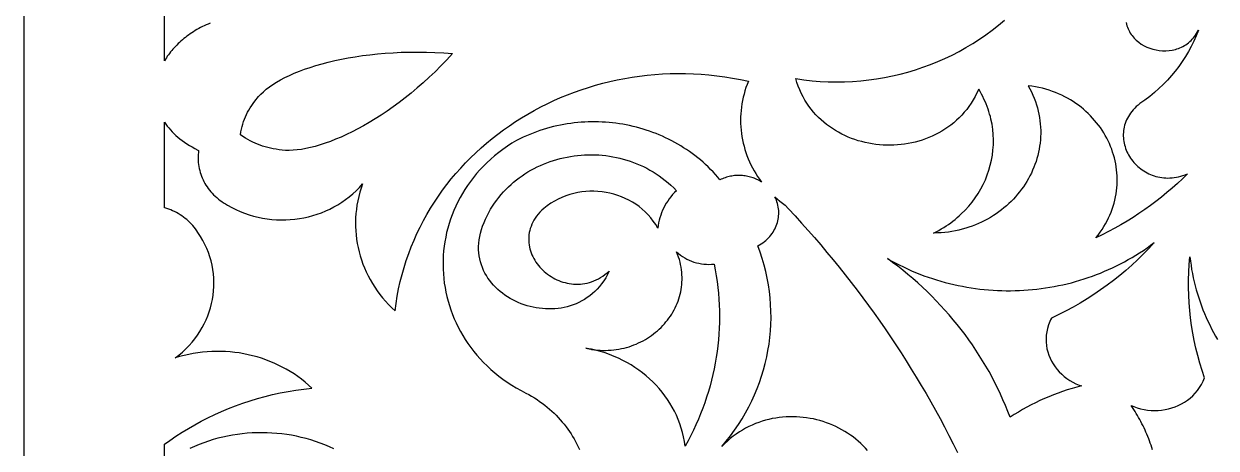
# Model space of a CAD drawing. Extents: x 2430 to 3430, y -1053 to 947.
# Drawn here: x 2429.6 to 2853.5, y -326.3 to -175.4 of the extents above; entities that cross this region are included whole.
import ezdxf

# ---------------------------------------------------------------- set-up
doc = ezdxf.new("R2010")
doc.units = 0
doc.layers.add('LAYER_1', color=18, linetype='CONTINUOUS')

msp = doc.modelspace()

# ---------------------------------------------------------------- linework, layer by layer
at = {"layer": 'LAYER_1'}
for points in [[(2429.56, -1052.54), (3429.56, -1052.54), (3429.56, 947.46), (2429.56, 947.46)], [(2572.69, -185.46), (2575.75, -185.56), (2578.87, -185.72), (2582.02, -185.95), (2579.95, -188.18), (2577.87, -190.33), (2575.77, -192.41), (2573.65, -194.42), (2571.52, -196.35), (2569.39, -198.21), (2567.25, -200), (2565.11, -201.71), (2562.97, -203.35), (2560.83, -204.92), (2558.7, -206.41), (2556.59, -207.83), (2554.48, -209.17), (2552.4, -210.44), (2550.34, -211.63), (2548.29, -212.75), (2546.28, -213.79), (2544.3, -214.75), (2542.34, -215.65), (2540.43, -216.46), (2538.55, -217.2), (2536.72, -217.87), (2534.93, -218.46), (2533.19, -218.97), (2531.5, -219.4), (2529.87, -219.76), (2528.3, -220.05), (2526.78, -220.25), (2525.33, -220.38), (2523.95, -220.44), (2522.64, -220.41), (2521.4, -220.31), (2520.31, -220.17), (2519.25, -220.01), (2518.23, -219.83), (2517.24, -219.64), (2516.29, -219.41), (2515.36, -219.17), (2514.45, -218.89), (2513.56, -218.59), (2512.68, -218.25), (2511.81, -217.88), (2510.95, -217.48), (2510.09, -217.04), (2509.22, -216.56), (2508.36, -216.04), (2507.48, -215.47), (2506.58, -214.87), (2506.76, -213.85), (2506.95, -212.88), (2507.18, -211.94), (2507.43, -211.03), (2507.71, -210.15), (2508.02, -209.3), (2508.36, -208.47), (2508.73, -207.66), (2509.14, -206.86), (2509.58, -206.06), (2510.05, -205.28), (2510.57, -204.49), (2511.12, -203.71), (2511.71, -202.91), (2513.01, -201.29), (2513.81, -200.41), (2514.72, -199.53), (2515.74, -198.67), (2516.87, -197.81), (2518.1, -196.96), (2519.43, -196.13), (2520.86, -195.32), (2522.38, -194.52), (2524, -193.75), (2525.72, -192.99), (2527.52, -192.26), (2529.41, -191.56), (2531.38, -190.88), (2533.44, -190.23), (2535.58, -189.62), (2537.8, -189.04), (2540.09, -188.49), (2542.46, -187.98), (2544.9, -187.52), (2547.4, -187.09), (2549.98, -186.71), (2552.61, -186.37), (2555.31, -186.08), (2558.07, -185.84), (2560.89, -185.66), (2563.76, -185.52), (2566.69, -185.44), (2569.66, -185.42)], [(2632.74, -221.97), (2634, -222.03), (2635.26, -222.13), (2636.51, -222.27), (2637.77, -222.44), (2639.02, -222.64), (2640.26, -222.89), (2641.5, -223.17), (2642.73, -223.49), (2643.95, -223.84), (2645.17, -224.23), (2646.37, -224.66), (2647.56, -225.13), (2648.74, -225.64), (2649.91, -226.18), (2651.06, -226.76), (2652.2, -227.39), (2653.32, -228.04), (2654.43, -228.74), (2655.51, -229.48), (2656.58, -230.26), (2657.63, -231.07), (2658.65, -231.93), (2659.66, -232.82), (2660.64, -233.76), (2661.6, -234.73), (2660.92, -235.42), (2660.27, -236.14), (2659.65, -236.88), (2659.07, -237.64), (2658.53, -238.42), (2658.02, -239.21), (2657.54, -240.03), (2657.11, -240.86), (2656.71, -241.71), (2656.35, -242.58), (2656.02, -243.46), (2655.74, -244.35), (2655.49, -245.25), (2655.29, -246.16), (2655.13, -247.09), (2655, -248.02), (2654.23, -246.74), (2653.39, -245.52), (2652.49, -244.36), (2651.53, -243.27), (2650.51, -242.24), (2649.44, -241.28), (2648.32, -240.38), (2647.15, -239.55), (2645.94, -238.79), (2644.69, -238.09), (2643.4, -237.46), (2642.09, -236.9), (2640.74, -236.41), (2639.37, -235.99), (2637.98, -235.64), (2636.57, -235.36), (2635.15, -235.15), (2633.71, -235.01), (2632.27, -234.95), (2630.83, -234.96), (2629.38, -235.04), (2627.94, -235.2), (2626.5, -235.43), (2625.08, -235.74), (2623.67, -236.13), (2622.27, -236.59), (2620.9, -237.13), (2619.55, -237.75), (2618.23, -238.45), (2616.94, -239.23), (2615.68, -240.08), (2614.47, -241.02), (2613.75, -241.7), (2613.08, -242.39), (2612.47, -243.09), (2611.91, -243.8), (2611.41, -244.52), (2610.96, -245.24), (2610.56, -245.97), (2610.21, -246.7), (2609.91, -247.44), (2609.65, -248.18), (2609.45, -248.92), (2609.29, -249.66), (2609.17, -250.4), (2609.1, -251.14), (2609.07, -251.87), (2609.09, -252.6), (2609.14, -253.33), (2609.23, -254.05), (2609.36, -254.77), (2609.53, -255.47), (2609.74, -256.17), (2609.97, -256.86), (2610.25, -257.54), (2610.56, -258.2), (2610.89, -258.85), (2611.26, -259.49), (2611.66, -260.12), (2612.09, -260.72), (2612.55, -261.31), (2613.03, -261.89), (2613.54, -262.44), (2614.07, -262.97), (2614.63, -263.49), (2615.21, -263.98), (2615.81, -264.44), (2616.43, -264.89), (2617.07, -265.3), (2617.73, -265.7), (2618.4, -266.06), (2619.09, -266.4), (2619.8, -266.7), (2620.52, -266.98), (2621.25, -267.22), (2622, -267.44), (2622.75, -267.62), (2623.52, -267.76), (2624.29, -267.87), (2625.07, -267.95), (2625.86, -267.98), (2626.65, -267.98), (2627.45, -267.94), (2628.25, -267.86), (2629.05, -267.73), (2629.86, -267.57), (2630.66, -267.36), (2631.46, -267.1), (2632.26, -266.8), (2633.06, -266.46), (2633.85, -266.06), (2634.64, -265.62), (2635.42, -265.13), (2636.2, -264.58), (2636.96, -263.99), (2637.72, -263.34), (2637.11, -264.56), (2636.45, -265.71), (2635.76, -266.8), (2635.02, -267.83), (2634.25, -268.8), (2633.44, -269.71), (2632.6, -270.56), (2631.72, -271.35), (2630.82, -272.09), (2629.89, -272.77), (2628.93, -273.39), (2627.95, -273.96), (2626.95, -274.48), (2625.93, -274.94), (2624.89, -275.35), (2623.83, -275.7), (2622.77, -276.01), (2621.68, -276.26), (2620.59, -276.47), (2619.5, -276.62), (2618.39, -276.73), (2617.28, -276.79), (2616.17, -276.8), (2615.06, -276.77), (2613.95, -276.69), (2612.85, -276.56), (2611.75, -276.39), (2610.66, -276.18), (2609.58, -275.93), (2608.51, -275.63), (2607.45, -275.3), (2606.41, -274.92), (2605.39, -274.5), (2604.39, -274.05), (2603.41, -273.56), (2602.45, -273.03), (2601.52, -272.46), (2600.61, -271.86), (2599.74, -271.22), (2598.89, -270.55), (2598.08, -269.84), (2597.31, -269.1), (2596.57, -268.33), (2595.87, -267.53), (2595.21, -266.7), (2594.6, -265.83), (2594.03, -264.94), (2593.51, -264.02), (2593.04, -263.08), (2592.62, -262.1), (2592.25, -261.1), (2591.94, -260.07), (2591.68, -259.02), (2591.48, -257.95), (2591.35, -256.85), (2591.27, -255.73), (2591.26, -254.59), (2591.32, -253.42), (2591.45, -252.24), (2591.65, -251.04), (2591.92, -249.81), (2592.26, -248.57), (2592.68, -247.32), (2593.19, -246.04), (2593.72, -244.82), (2594.3, -243.63), (2594.91, -242.47), (2595.55, -241.34), (2596.23, -240.24), (2596.94, -239.16), (2597.69, -238.12), (2598.47, -237.12), (2599.27, -236.14), (2600.11, -235.19), (2600.98, -234.27), (2601.87, -233.39), (2602.79, -232.53), (2603.73, -231.71), (2604.7, -230.92), (2605.69, -230.17), (2606.71, -229.44), (2607.75, -228.75), (2608.8, -228.09), (2609.88, -227.46), (2610.98, -226.87), (2612.09, -226.3), (2613.22, -225.78), (2614.36, -225.28), (2615.52, -224.82), (2616.7, -224.39), (2617.88, -224), (2619.08, -223.64), (2620.29, -223.31), (2621.51, -223.02), (2622.73, -222.76), (2623.97, -222.54), (2625.21, -222.35), (2626.45, -222.2), (2627.71, -222.09), (2628.96, -222), (2630.22, -221.96), (2631.48, -221.95)], [(2829.6, -255.28), (2827.63, -257.3), (2825.6, -259.27), (2823.53, -261.2), (2821.4, -263.07), (2819.23, -264.89), (2817, -266.66), (2814.73, -268.38), (2812.41, -270.04), (2810.04, -271.64), (2807.64, -273.19), (2805.18, -274.68), (2802.69, -276.12), (2800.15, -277.5), (2797.58, -278.81), (2794.97, -280.07), (2794.66, -280.68), (2794.39, -281.28), (2793.92, -282.5), (2793.55, -283.73), (2793.29, -284.95), (2793.12, -286.16), (2793.05, -287.37), (2793.07, -288.57), (2793.18, -289.75), (2793.38, -290.92), (2793.66, -292.06), (2794.03, -293.18), (2794.47, -294.27), (2794.98, -295.33), (2795.57, -296.35), (2796.23, -297.33), (2796.96, -298.27), (2797.75, -299.17), (2798.6, -300.02), (2799.51, -300.81), (2800.48, -301.55), (2801.5, -302.23), (2802.57, -302.85), (2803.68, -303.4), (2804.84, -303.88), (2805.67, -304.15), (2803.97, -304.6), (2802.28, -305.09), (2800.61, -305.6), (2798.95, -306.16), (2797.3, -306.74), (2795.67, -307.36), (2794.05, -308.01), (2792.45, -308.69), (2790.86, -309.41), (2789.29, -310.15), (2787.74, -310.93), (2786.2, -311.75), (2784.69, -312.59), (2783.19, -313.46), (2781.71, -314.37), (2780.25, -315.3), (2779.45, -313.22), (2778.61, -311.15), (2777.73, -309.09), (2776.81, -307.05), (2775.86, -305.04), (2774.86, -303.03), (2773.83, -301.05), (2772.76, -299.09), (2771.65, -297.15), (2770.5, -295.22), (2769.32, -293.32), (2768.1, -291.44), (2766.84, -289.58), (2765.55, -287.74), (2764.23, -285.92), (2762.87, -284.13), (2761.47, -282.36), (2760.04, -280.61), (2758.58, -278.89), (2757.08, -277.19), (2755.55, -275.51), (2753.99, -273.86), (2752.39, -272.24), (2750.77, -270.64), (2749.11, -269.07), (2747.41, -267.53), (2745.69, -266.01), (2743.94, -264.52), (2742.15, -263.06), (2740.34, -261.63), (2738.49, -260.23), (2736.62, -258.86), (2738.02, -259.65), (2739.44, -260.41), (2740.86, -261.15), (2742.3, -261.85), (2743.75, -262.53), (2745.21, -263.18), (2746.67, -263.8), (2748.15, -264.39), (2749.63, -264.96), (2751.13, -265.49), (2752.63, -266), (2754.14, -266.48), (2755.65, -266.93), (2757.17, -267.35), (2758.7, -267.74), (2760.23, -268.11), (2761.77, -268.44), (2763.31, -268.75), (2764.86, -269.03), (2766.41, -269.29), (2767.96, -269.51), (2769.52, -269.71), (2771.08, -269.88), (2772.64, -270.02), (2774.2, -270.13), (2775.76, -270.22), (2777.33, -270.27), (2778.89, -270.3), (2780.45, -270.31), (2782.02, -270.28), (2783.58, -270.23), (2785.14, -270.15), (2786.7, -270.04), (2788.25, -269.9), (2789.8, -269.74), (2791.35, -269.55), (2792.9, -269.33), (2794.44, -269.08), (2795.97, -268.81), (2797.51, -268.51), (2799.03, -268.18), (2800.55, -267.83), (2802.06, -267.45), (2803.57, -267.04), (2805.06, -266.6), (2806.55, -266.14), (2808.04, -265.65), (2809.51, -265.13), (2810.97, -264.58), (2812.43, -264.01), (2813.87, -263.41), (2815.3, -262.79), (2816.73, -262.14), (2818.14, -261.46), (2819.53, -260.75), (2820.92, -260.02), (2822.29, -259.26), (2823.65, -258.48), (2825, -257.67), (2826.33, -256.83), (2827.65, -255.96), (2828.95, -255.07), (2830.24, -254.15), (2831.51, -253.21)], [(2662.35, -257.11), (2663.05, -257.66), (2663.79, -258.17), (2664.55, -258.64), (2665.34, -259.07), (2666.15, -259.46), (2666.99, -259.81), (2667.84, -260.11), (2668.7, -260.36), (2669.58, -260.57), (2670.47, -260.74), (2671.37, -260.85), (2672.27, -260.92), (2673.18, -260.94), (2674.08, -260.91), (2674.99, -260.83), (2675.39, -262.9), (2675.74, -264.97), (2676.05, -267.05), (2676.31, -269.12), (2676.53, -271.2), (2676.69, -273.28), (2676.81, -275.36), (2676.88, -277.44), (2676.9, -279.52), (2676.88, -281.6), (2676.81, -283.68), (2676.69, -285.75), (2676.53, -287.82), (2676.32, -289.89), (2676.07, -291.95), (2675.76, -294), (2675.41, -296.05), (2675.02, -298.09), (2674.58, -300.13), (2674.09, -302.15), (2673.56, -304.17), (2672.98, -306.18), (2672.36, -308.17), (2671.69, -310.16), (2670.98, -312.13), (2670.22, -314.09), (2669.41, -316.04), (2668.56, -317.97), (2667.67, -319.89), (2666.73, -321.8), (2665.74, -323.69), (2664.72, -325.56), (2664.47, -323.93), (2664.16, -322.31), (2663.77, -320.72), (2663.32, -319.16), (2662.81, -317.62), (2662.23, -316.11), (2661.59, -314.62), (2660.89, -313.17), (2660.13, -311.75), (2659.31, -310.35), (2658.43, -309), (2657.5, -307.68), (2656.52, -306.39), (2655.48, -305.14), (2654.39, -303.94), (2653.25, -302.77), (2652.07, -301.65), (2650.83, -300.56), (2649.56, -299.53), (2648.23, -298.54), (2646.87, -297.6), (2645.46, -296.7), (2644.01, -295.86), (2642.53, -295.07), (2641.01, -294.33), (2639.45, -293.65), (2637.86, -293.02), (2636.23, -292.45), (2634.58, -291.94), (2632.89, -291.49), (2631.39, -291.15), (2631.46, -291.17), (2632.47, -291.31), (2633.47, -291.41), (2634.46, -291.48), (2635.45, -291.52), (2636.42, -291.53), (2637.39, -291.5), (2638.35, -291.45), (2639.3, -291.36), (2640.24, -291.24), (2641.18, -291.09), (2642.1, -290.91), (2643, -290.7), (2643.9, -290.47), (2644.78, -290.21), (2645.65, -289.92), (2646.51, -289.6), (2647.35, -289.26), (2648.18, -288.89), (2648.99, -288.5), (2649.79, -288.08), (2650.57, -287.64), (2651.33, -287.18), (2652.08, -286.7), (2652.8, -286.19), (2653.51, -285.66), (2654.2, -285.11), (2654.87, -284.55), (2655.52, -283.96), (2656.15, -283.35), (2656.76, -282.73), (2657.34, -282.08), (2657.9, -281.42), (2658.44, -280.75), (2658.96, -280.06), (2659.45, -279.35), (2659.92, -278.63), (2660.36, -277.89), (2660.78, -277.14), (2661.17, -276.37), (2661.54, -275.6), (2661.87, -274.81), (2662.18, -274.01), (2662.46, -273.2), (2662.72, -272.38), (2662.94, -271.55), (2663.13, -270.71), (2663.29, -269.86), (2663.42, -269.01), (2663.52, -268.14), (2663.59, -267.27), (2663.62, -266.4), (2663.62, -265.51), (2663.59, -264.63), (2663.52, -263.74), (2663.42, -262.84), (2663.28, -261.94), (2663.11, -261.04), (2662.9, -260.14), (2662.65, -259.23), (2662.36, -258.33), (2662.04, -257.42), (2661.68, -256.52)], [(2631.18, -291.11), (2631.39, -291.15), (2630.45, -290.99), (2629.44, -290.78)]]:
    msp.add_lwpolyline(points, close=True, dxfattribs=at)
for points in [[(2495.78, -175.17), (2495.08, -175.46), (2494.39, -175.77), (2493.72, -176.08), (2493.05, -176.4), (2492.39, -176.74), (2491.75, -177.08), (2491.11, -177.44), (2490.49, -177.81), (2489.88, -178.19), (2489.28, -178.57), (2488.69, -178.97), (2488.11, -179.37), (2487.55, -179.79), (2486.99, -180.21), (2486.45, -180.64), (2485.92, -181.09), (2485.41, -181.53), (2484.9, -181.99), (2484.41, -182.45), (2483.93, -182.93), (2483.47, -183.41), (2483.01, -183.89), (2482.57, -184.38), (2482.15, -184.88), (2481.74, -185.39), (2481.34, -185.9), (2480.95, -186.42), (2480.58, -186.94), (2480.23, -187.47), (2479.89, -188), (2479.56, -188.54), (2479.56, -52.59)], [(2821.54, -174.96), (2821.67, -175.54), (2821.83, -176.1), (2822.02, -176.64), (2822.23, -177.17), (2822.46, -177.68), (2822.72, -178.18), (2823.01, -178.67), (2823.31, -179.14), (2823.64, -179.59), (2823.99, -180.02), (2824.35, -180.44), (2824.74, -180.84), (2825.14, -181.23), (2826, -181.95), (2826.92, -182.6), (2827.89, -183.17), (2828.91, -183.67), (2829.97, -184.09), (2831.06, -184.44), (2832.18, -184.7), (2833.32, -184.88), (2834.46, -184.98), (2835.62, -184.99), (2836.77, -184.91), (2837.91, -184.74), (2838.47, -184.62), (2839.03, -184.48), (2839.58, -184.31), (2840.13, -184.12), (2840.67, -183.91), (2841.2, -183.67), (2841.72, -183.41), (2842.23, -183.12), (2842.73, -182.81), (2843.22, -182.47), (2843.7, -182.11), (2844.16, -181.72), (2844.61, -181.31), (2845.04, -180.87), (2845.45, -180.4), (2845.85, -179.91), (2846.23, -179.39), (2846.59, -178.84), (2846.93, -178.26), (2847.25, -177.66), (2846.48, -179.61), (2845.63, -181.52), (2844.7, -183.4), (2843.7, -185.24), (2842.63, -187.04), (2841.48, -188.81), (2840.27, -190.52), (2838.98, -192.2), (2837.63, -193.83), (2836.21, -195.41), (2834.73, -196.94), (2833.19, -198.42), (2831.58, -199.84), (2829.91, -201.21), (2828.19, -202.52), (2826.41, -203.78), (2825.75, -204.31), (2825.14, -204.85), (2824.57, -205.4), (2824.04, -205.97), (2823.55, -206.54), (2823.1, -207.13), (2822.68, -207.73), (2822.31, -208.34), (2821.97, -208.95), (2821.67, -209.57), (2821.4, -210.19), (2821.17, -210.82), (2820.97, -211.46), (2820.81, -212.1), (2820.69, -212.74), (2820.59, -213.38), (2820.53, -214.02), (2820.5, -214.66), (2820.5, -215.3), (2820.53, -215.94), (2820.59, -216.58), (2820.68, -217.21), (2820.8, -217.84), (2820.95, -218.46), (2821.13, -219.08), (2821.33, -219.69), (2821.56, -220.29), (2821.82, -220.88), (2822.1, -221.46), (2822.4, -222.03), (2822.73, -222.59), (2823.09, -223.13), (2823.46, -223.67), (2823.86, -224.18), (2824.28, -224.69), (2824.72, -225.18), (2825.19, -225.65), (2825.67, -226.1), (2826.17, -226.53), (2826.69, -226.95), (2827.23, -227.34), (2827.79, -227.71), (2828.36, -228.07), (2828.95, -228.39), (2829.56, -228.7), (2830.18, -228.98), (2830.82, -229.23), (2831.47, -229.46), (2832.13, -229.66), (2832.81, -229.83), (2833.5, -229.97), (2834.2, -230.08), (2834.91, -230.16), (2835.63, -230.21), (2836.37, -230.23), (2837.11, -230.21), (2837.86, -230.16), (2838.62, -230.07), (2839.39, -229.95), (2840.16, -229.79), (2840.94, -229.59), (2841.72, -229.36), (2842.52, -229.08), (2843.31, -228.76), (2841.55, -230.49), (2839.74, -232.18), (2837.9, -233.83), (2836.01, -235.44), (2834.09, -237.01), (2832.14, -238.54), (2830.15, -240.03), (2828.12, -241.48), (2826.06, -242.88), (2823.97, -244.24), (2821.84, -245.56), (2819.68, -246.84), (2817.49, -248.07), (2815.27, -249.25), (2813.02, -250.4), (2810.74, -251.49), (2811.52, -250.52), (2812.26, -249.53), (2812.95, -248.53), (2813.6, -247.52), (2814.21, -246.5), (2814.77, -245.47), (2815.29, -244.43), (2815.77, -243.39), (2816.2, -242.33), (2816.6, -241.27), (2816.95, -240.21), (2817.27, -239.14), (2817.54, -238.06), (2817.77, -236.98), (2817.97, -235.9), (2818.12, -234.82), (2818.24, -233.74), (2818.31, -232.65), (2818.35, -231.57), (2818.35, -230.49), (2818.32, -229.42), (2818.25, -228.34), (2818.14, -227.28), (2817.99, -226.21), (2817.81, -225.15), (2817.59, -224.1), (2817.34, -223.06), (2817.05, -222.02), (2816.73, -221), (2816.38, -219.98), (2815.99, -218.98), (2815.57, -217.99), (2815.11, -217.01), (2814.62, -216.04), (2814.1, -215.09), (2813.55, -214.15), (2812.97, -213.23), (2812.36, -212.32), (2811.71, -211.44), (2811.04, -210.57), (2810.33, -209.72), (2809.6, -208.89), (2808.83, -208.08), (2808.04, -207.29), (2807.22, -206.53), (2806.37, -205.79), (2805.49, -205.07), (2804.59, -204.38), (2803.66, -203.71), (2802.7, -203.07), (2801.71, -202.46), (2800.7, -201.88), (2799.67, -201.32), (2798.61, -200.8), (2797.52, -200.31), (2796.41, -199.84), (2795.28, -199.41), (2794.12, -199.02), (2792.94, -198.66), (2791.73, -198.33), (2790.51, -198.04), (2789.26, -197.78), (2787.99, -197.57), (2786.69, -197.39), (2787.3, -198.5), (2787.86, -199.63), (2788.37, -200.75), (2788.84, -201.88), (2789.26, -203.02), (2789.64, -204.16), (2789.97, -205.3), (2790.26, -206.44), (2790.51, -207.58), (2790.72, -208.73), (2790.89, -209.87), (2791.01, -211.01), (2791.1, -212.15), (2791.14, -213.29), (2791.14, -214.42), (2791.11, -215.54), (2791.03, -216.67), (2790.92, -217.78), (2790.77, -218.89), (2790.59, -220), (2790.36, -221.09), (2790.1, -222.18), (2789.81, -223.25), (2789.48, -224.32), (2789.11, -225.37), (2788.71, -226.41), (2788.28, -227.44), (2787.82, -228.46), (2787.32, -229.46), (2786.78, -230.45), (2786.22, -231.42), (2785.63, -232.37), (2785, -233.31), (2784.35, -234.23), (2783.66, -235.13), (2782.95, -236.02), (2782.2, -236.88), (2781.43, -237.72), (2780.63, -238.54), (2779.81, -239.34), (2778.95, -240.11), (2778.07, -240.86), (2777.17, -241.59), (2776.24, -242.29), (2775.28, -242.96), (2774.3, -243.61), (2773.3, -244.23), (2772.27, -244.82), (2771.22, -245.38), (2770.15, -245.91), (2769.05, -246.42), (2767.94, -246.89), (2766.8, -247.32), (2765.64, -247.73), (2764.47, -248.1), (2763.27, -248.44), (2762.05, -248.74), (2760.82, -249.01), (2759.57, -249.24), (2758.3, -249.43), (2757.01, -249.59), (2755.71, -249.71), (2754.39, -249.78), (2753.06, -249.82), (2753.98, -249.35), (2754.89, -248.86), (2755.77, -248.36), (2756.64, -247.83), (2757.49, -247.29), (2758.32, -246.73), (2759.13, -246.15), (2759.92, -245.56), (2760.69, -244.95), (2761.45, -244.32), (2762.18, -243.68), (2762.89, -243.02), (2764.25, -241.67), (2765.54, -240.25), (2766.74, -238.79), (2767.85, -237.28), (2768.88, -235.73), (2769.83, -234.13), (2770.69, -232.49), (2771.46, -230.83), (2772.14, -229.12), (2772.73, -227.4), (2773.23, -225.64), (2773.64, -223.87), (2773.95, -222.07), (2774.17, -220.27), (2774.3, -218.45), (2774.33, -216.62), (2774.26, -214.79), (2774.1, -212.96), (2773.83, -211.13), (2773.46, -209.31), (2773.24, -208.4), (2772.99, -207.49), (2772.72, -206.59), (2772.42, -205.69), (2772.1, -204.79), (2771.75, -203.9), (2771.37, -203.01), (2770.97, -202.13), (2770.54, -201.26), (2770.08, -200.39), (2769.6, -199.52), (2769.09, -198.66), (2768.49, -199.97), (2767.84, -201.23), (2767.14, -202.45), (2766.41, -203.62), (2765.63, -204.75), (2764.82, -205.83), (2763.97, -206.87), (2763.08, -207.86), (2762.16, -208.8), (2761.2, -209.71), (2760.22, -210.57), (2759.2, -211.38), (2758.16, -212.15), (2757.09, -212.88), (2756, -213.56), (2754.88, -214.2), (2753.74, -214.79), (2752.58, -215.34), (2751.41, -215.85), (2750.21, -216.31), (2749, -216.73), (2747.77, -217.11), (2746.54, -217.44), (2745.29, -217.73), (2744.03, -217.98), (2742.77, -218.18), (2741.49, -218.34), (2740.22, -218.46), (2738.94, -218.53), (2737.65, -218.56), (2736.37, -218.55), (2735.09, -218.5), (2733.81, -218.4), (2732.54, -218.27), (2731.27, -218.09), (2730.01, -217.86), (2728.76, -217.6), (2727.52, -217.29), (2726.29, -216.95), (2725.07, -216.56), (2723.87, -216.12), (2722.69, -215.65), (2721.53, -215.14), (2720.38, -214.58), (2719.26, -213.98), (2718.16, -213.34), (2717.08, -212.66), (2716.03, -211.94), (2715.01, -211.18), (2714.01, -210.38), (2713.05, -209.53), (2712.12, -208.65), (2711.22, -207.72), (2710.36, -206.76), (2709.54, -205.75), (2708.75, -204.7), (2708, -203.62), (2707.3, -202.49), (2706.63, -201.32), (2706.01, -200.11), (2705.44, -198.87), (2704.92, -197.58), (2704.44, -196.25), (2704.02, -194.89), (2706.92, -195.3), (2709.82, -195.62), (2712.73, -195.85), (2715.62, -195.99), (2718.52, -196.03), (2721.4, -195.99), (2724.27, -195.86), (2727.13, -195.65), (2729.98, -195.34), (2732.8, -194.95), (2735.61, -194.48), (2738.4, -193.92), (2741.16, -193.28), (2743.89, -192.55), (2746.6, -191.74), (2749.28, -190.85), (2751.92, -189.88), (2754.53, -188.83), (2757.1, -187.7), (2759.64, -186.49), (2762.13, -185.2), (2764.58, -183.84), (2766.98, -182.4), (2769.33, -180.89), (2771.63, -179.3), (2773.88, -177.64), (2776.08, -175.9), (2778.22, -174.09)], [(2479.56, -331.79), (2479.56, -324.92), (2481.48, -323.54), (2483.62, -322.07), (2485.82, -320.64), (2488.05, -319.27), (2490.33, -317.96), (2492.65, -316.7), (2495.02, -315.49), (2497.42, -314.34), (2499.86, -313.24), (2502.35, -312.2), (2504.87, -311.23), (2507.42, -310.31), (2510.02, -309.45), (2512.65, -308.66), (2515.32, -307.93), (2518.02, -307.27), (2520.75, -306.67), (2523.51, -306.14), (2526.31, -305.68), (2529.14, -305.29), (2532, -304.96), (2530.79, -303.86), (2529.55, -302.81), (2528.28, -301.8), (2526.98, -300.83), (2525.64, -299.92), (2524.28, -299.05), (2522.88, -298.23), (2521.46, -297.46), (2520.02, -296.74), (2518.55, -296.06), (2517.06, -295.44), (2515.55, -294.86), (2514.02, -294.34), (2512.47, -293.86), (2510.91, -293.43), (2509.33, -293.06), (2507.74, -292.74), (2506.14, -292.46), (2504.53, -292.24), (2502.91, -292.07), (2501.28, -291.96), (2499.65, -291.89), (2498.01, -291.88), (2496.37, -291.93), (2494.73, -292.02), (2493.09, -292.17), (2491.45, -292.38), (2489.82, -292.64), (2488.19, -292.95), (2486.56, -293.32), (2484.95, -293.75), (2483.34, -294.23), (2484.68, -293.2), (2485.95, -292.12), (2487.16, -291), (2488.3, -289.83), (2489.38, -288.63), (2490.38, -287.38), (2491.32, -286.1), (2492.19, -284.79), (2492.99, -283.44), (2493.73, -282.07), (2494.39, -280.67), (2494.98, -279.25), (2495.51, -277.81), (2495.96, -276.35), (2496.34, -274.87), (2496.65, -273.38), (2496.88, -271.87), (2497.05, -270.36), (2497.14, -268.84), (2497.15, -267.32), (2497.1, -265.8), (2496.96, -264.27), (2496.76, -262.75), (2496.48, -261.24), (2496.12, -259.73), (2495.68, -258.24), (2495.17, -256.75), (2494.58, -255.28), (2493.92, -253.83), (2493.17, -252.4), (2492.35, -251), (2491.45, -249.61), (2491.03, -248.97), (2490.59, -248.35), (2490.13, -247.75), (2489.65, -247.16), (2489.14, -246.6), (2488.62, -246.06), (2488.08, -245.54), (2487.52, -245.04), (2486.94, -244.57), (2486.34, -244.11), (2485.73, -243.68), (2485.11, -243.27), (2484.47, -242.88), (2483.82, -242.51), (2483.15, -242.17), (2482.47, -241.85), (2481.78, -241.56), (2481.08, -241.28), (2480.37, -241.04), (2479.66, -240.81), (2479.56, -240.79), (2479.56, -210.39), (2480.03, -211.08), (2480.54, -211.77), (2481.08, -212.44), (2481.66, -213.11), (2482.27, -213.77), (2482.91, -214.42), (2483.6, -215.06), (2484.32, -215.69), (2485.07, -216.3), (2485.86, -216.91), (2486.69, -217.5), (2487.56, -218.08), (2488.46, -218.65), (2489.4, -219.2), (2490.38, -219.74), (2491.4, -220.27), (2491.7, -220.49), (2491.61, -221.2), (2491.55, -221.92), (2491.52, -222.63), (2491.52, -223.34), (2491.54, -224.05), (2491.6, -224.75), (2491.68, -225.45), (2491.79, -226.15), (2491.92, -226.85), (2492.09, -227.53), (2492.27, -228.22), (2492.49, -228.89), (2492.73, -229.56), (2493, -230.22), (2493.29, -230.87), (2493.61, -231.51), (2493.96, -232.14), (2494.32, -232.75), (2494.72, -233.36), (2495.14, -233.95), (2495.58, -234.54), (2496.04, -235.1), (2496.53, -235.65), (2497.05, -236.19), (2497.58, -236.71), (2498.14, -237.21), (2498.73, -237.7), (2499.33, -238.17), (2499.96, -238.62), (2500.61, -239.05), (2501.28, -239.46), (2501.97, -239.84), (2503.46, -240.68), (2504.97, -241.44), (2506.51, -242.14), (2508.07, -242.75), (2509.65, -243.3), (2511.25, -243.78), (2512.86, -244.18), (2514.48, -244.51), (2516.12, -244.77), (2517.75, -244.97), (2519.39, -245.09), (2521.03, -245.14), (2522.67, -245.13), (2524.31, -245.04), (2525.94, -244.89), (2527.55, -244.67), (2529.16, -244.39), (2530.75, -244.03), (2532.33, -243.61), (2533.88, -243.13), (2535.41, -242.58), (2536.92, -241.96), (2538.39, -241.28), (2539.84, -240.53), (2541.25, -239.73), (2542.63, -238.85), (2543.97, -237.92), (2545.27, -236.92), (2546.53, -235.86), (2547.74, -234.74), (2548.9, -233.56), (2550, -232.31), (2549.49, -233.8), (2549.03, -235.3), (2548.63, -236.81), (2548.29, -238.33), (2548.01, -239.85), (2547.79, -241.37), (2547.63, -242.89), (2547.52, -244.42), (2547.48, -245.94), (2547.49, -247.46), (2547.56, -248.98), (2547.68, -250.49), (2547.87, -251.99), (2548.1, -253.49), (2548.4, -254.98), (2548.74, -256.46), (2549.15, -257.92), (2549.61, -259.37), (2550.12, -260.81), (2550.69, -262.23), (2551.31, -263.63), (2551.98, -265.02), (2552.71, -266.38), (2553.48, -267.72), (2554.31, -269.04), (2555.2, -270.33), (2556.13, -271.6), (2557.12, -272.84), (2558.15, -274.05), (2559.24, -275.24), (2560.37, -276.39), (2561.56, -277.5), (2561.91, -274.85), (2562.33, -272.22), (2562.83, -269.63), (2563.4, -267.06), (2564.05, -264.52), (2564.76, -262.01), (2565.54, -259.54), (2566.4, -257.09), (2567.32, -254.68), (2568.31, -252.31), (2569.36, -249.96), (2570.47, -247.66), (2571.65, -245.39), (2572.89, -243.16), (2574.19, -240.96), (2575.55, -238.81), (2576.97, -236.69), (2578.45, -234.61), (2579.98, -232.58), (2581.56, -230.58), (2583.2, -228.63), (2584.89, -226.72), (2586.63, -224.86), (2588.42, -223.04), (2590.26, -221.26), (2592.14, -219.54), (2594.08, -217.86), (2596.05, -216.22), (2598.08, -214.64), (2600.14, -213.1), (2602.24, -211.62), (2604.39, -210.18), (2606.57, -208.8), (2608.8, -207.47), (2611.06, -206.2), (2613.35, -204.97), (2615.68, -203.81), (2618.04, -202.69), (2620.43, -201.64), (2622.86, -200.64), (2625.31, -199.7), (2627.79, -198.82), (2630.3, -197.99), (2632.84, -197.23), (2635.4, -196.53), (2637.98, -195.89), (2640.59, -195.31), (2643.22, -194.8), (2645.86, -194.35), (2648.53, -193.96), (2651.22, -193.64), (2653.92, -193.39), (2656.63, -193.2), (2659.36, -193.08), (2662.11, -193.03), (2664.86, -193.05), (2667.63, -193.14), (2670.4, -193.3), (2673.18, -193.54), (2675.97, -193.84), (2678.77, -194.22), (2681.57, -194.67), (2684.37, -195.2), (2687.18, -195.8), (2686.73, -196.93), (2686.33, -198.07), (2685.96, -199.22), (2685.64, -200.37), (2685.35, -201.52), (2685.1, -202.68), (2684.89, -203.85), (2684.72, -205.01), (2684.59, -206.18), (2684.49, -207.35), (2684.44, -208.52), (2684.42, -209.69), (2684.44, -210.85), (2684.5, -212.02), (2684.6, -213.18), (2684.73, -214.34), (2684.9, -215.49), (2685.11, -216.64), (2685.35, -217.78), (2685.64, -218.91), (2685.95, -220.04), (2686.31, -221.15), (2686.7, -222.26), (2687.13, -223.36), (2687.59, -224.44), (2688.09, -225.51), (2688.63, -226.57), (2689.2, -227.62), (2689.81, -228.65), (2690.45, -229.67), (2691.13, -230.67), (2691.84, -231.65), (2691.43, -231.39), (2691.02, -231.16), (2690.6, -230.93), (2690.17, -230.72), (2689.74, -230.53), (2689.3, -230.34), (2688.85, -230.18), (2688.4, -230.02), (2687.94, -229.89), (2687.48, -229.76), (2687.02, -229.65), (2686.55, -229.56), (2686.08, -229.48), (2685.6, -229.41), (2685.13, -229.37), (2684.65, -229.33), (2684.17, -229.31), (2683.69, -229.31), (2683.21, -229.32), (2682.73, -229.35), (2682.25, -229.39), (2681.77, -229.45), (2681.29, -229.52), (2680.81, -229.61), (2680.34, -229.71), (2679.86, -229.84), (2679.39, -229.97), (2678.93, -230.12), (2678.46, -230.29), (2678, -230.48), (2677.55, -230.68), (2677.1, -230.9), (2676.29, -229.94), (2675.47, -229), (2674.62, -228.08), (2673.76, -227.19), (2672.87, -226.31), (2671.97, -225.46), (2671.06, -224.63), (2670.12, -223.82), (2669.17, -223.04), (2668.2, -222.28), (2667.22, -221.54), (2666.22, -220.82), (2665.2, -220.13), (2664.18, -219.45), (2663.14, -218.8), (2662.08, -218.18), (2661.01, -217.58), (2659.93, -217), (2658.84, -216.44), (2657.74, -215.91), (2656.62, -215.4), (2655.5, -214.91), (2654.36, -214.45), (2653.21, -214.01), (2652.06, -213.59), (2650.9, -213.2), (2649.73, -212.83), (2648.55, -212.49), (2647.36, -212.17), (2646.17, -211.87), (2644.97, -211.6), (2643.76, -211.35), (2642.55, -211.13), (2641.33, -210.93), (2640.11, -210.76), (2638.89, -210.61), (2637.66, -210.49), (2636.43, -210.39), (2635.19, -210.32), (2633.95, -210.27), (2632.72, -210.24), (2631.48, -210.25), (2630.23, -210.27), (2628.99, -210.33), (2627.75, -210.4), (2626.51, -210.51), (2625.27, -210.64), (2624.03, -210.79), (2622.79, -210.97), (2621.56, -211.18), (2620.33, -211.41), (2619.1, -211.67), (2617.88, -211.96), (2616.65, -212.27), (2615.44, -212.61), (2614.23, -212.98), (2613.02, -213.37), (2611.82, -213.78), (2610.63, -214.23), (2609.44, -214.7), (2608.27, -215.2), (2607.09, -215.73), (2605.93, -216.28), (2604.78, -216.86), (2603.1, -217.88), (2601.49, -218.93), (2599.92, -220.03), (2598.42, -221.17), (2596.97, -222.34), (2595.57, -223.54), (2594.23, -224.78), (2592.95, -226.05), (2591.72, -227.35), (2590.54, -228.68), (2589.43, -230.04), (2588.36, -231.43), (2587.36, -232.84), (2586.4, -234.27), (2585.51, -235.73), (2584.66, -237.21), (2583.88, -238.71), (2583.15, -240.23), (2582.47, -241.76), (2581.85, -243.32), (2581.28, -244.88), (2580.77, -246.46), (2580.31, -248.05), (2579.91, -249.65), (2579.56, -251.26), (2579.27, -252.88), (2579.03, -254.5), (2578.84, -256.13), (2578.71, -257.77), (2578.64, -259.4), (2578.62, -261.04), (2578.65, -262.68), (2578.74, -264.31), (2578.88, -265.94), (2579.08, -267.57), (2579.33, -269.19), (2579.63, -270.8), (2579.99, -272.41), (2580.4, -274), (2580.87, -275.59), (2581.39, -277.16), (2581.96, -278.72), (2582.59, -280.26), (2583.27, -281.79), (2584, -283.29), (2584.79, -284.78), (2585.64, -286.25), (2586.53, -287.7), (2587.48, -289.12), (2588.48, -290.52), (2589.54, -291.89), (2590.65, -293.23), (2591.81, -294.55), (2593.03, -295.83), (2594.3, -297.08), (2595.62, -298.3), (2596.99, -299.49), (2598.42, -300.64), (2599.9, -301.75), (2601.44, -302.83), (2603.03, -303.86), (2604.67, -304.86), (2606.36, -305.81), (2608.1, -306.72), (2609.12, -307.27), (2610.12, -307.83), (2611.09, -308.42), (2612.04, -309.04), (2612.97, -309.67), (2613.88, -310.32), (2614.77, -310.99), (2615.63, -311.68), (2616.47, -312.39), (2617.29, -313.11), (2618.08, -313.86), (2618.85, -314.62), (2619.6, -315.4), (2620.32, -316.19), (2621.02, -317), (2621.7, -317.82), (2622.35, -318.66), (2622.98, -319.51), (2623.58, -320.37), (2624.16, -321.24), (2624.71, -322.13), (2625.24, -323.03), (2625.75, -323.94), (2626.23, -324.86), (2626.68, -325.8), (2627.11, -326.74)], [(2729.59, -327.18), (2728.81, -326.3), (2727.99, -325.44), (2727.14, -324.61), (2726.27, -323.82), (2725.36, -323.06), (2724.42, -322.33), (2723.46, -321.63), (2722.47, -320.96), (2721.46, -320.33), (2720.43, -319.73), (2719.37, -319.16), (2718.3, -318.63), (2717.2, -318.14), (2716.09, -317.68), (2714.96, -317.26), (2713.81, -316.87), (2712.65, -316.52), (2711.48, -316.21), (2710.3, -315.93), (2709.11, -315.7), (2707.9, -315.5), (2706.69, -315.35), (2705.48, -315.23), (2704.26, -315.16), (2703.03, -315.12), (2701.81, -315.13), (2700.58, -315.18), (2699.35, -315.27), (2698.12, -315.4), (2696.9, -315.58), (2695.68, -315.8), (2694.47, -316.07), (2693.26, -316.38), (2692.06, -316.74), (2690.87, -317.14), (2689.69, -317.59), (2688.52, -318.08), (2687.36, -318.63), (2686.22, -319.22), (2685.09, -319.86), (2683.98, -320.55), (2682.89, -321.28), (2681.82, -322.07), (2680.76, -322.91), (2679.73, -323.8), (2678.73, -324.74), (2677.74, -325.73), (2679.33, -323.82), (2680.85, -321.87), (2682.29, -319.89), (2683.65, -317.88), (2684.95, -315.83), (2686.16, -313.74), (2687.31, -311.63), (2688.37, -309.49), (2689.36, -307.32), (2690.28, -305.13), (2691.12, -302.92), (2691.88, -300.69), (2692.57, -298.43), (2693.18, -296.16), (2693.71, -293.87), (2694.16, -291.57), (2694.53, -289.26), (2694.83, -286.94), (2695.04, -284.61), (2695.18, -282.27), (2695.24, -279.92), (2695.22, -277.58), (2695.12, -275.23), (2694.93, -272.88), (2694.67, -270.54), (2694.33, -268.2), (2693.9, -265.86), (2693.39, -263.53), (2692.8, -261.21), (2692.13, -258.9), (2691.38, -256.61), (2690.54, -254.33), (2691.16, -253.99), (2691.76, -253.63), (2692.34, -253.25), (2692.88, -252.85), (2693.4, -252.42), (2693.9, -251.98), (2694.36, -251.51), (2694.8, -251.03), (2695.22, -250.53), (2695.6, -250.02), (2695.96, -249.49), (2696.29, -248.95), (2696.59, -248.4), (2696.86, -247.83), (2697.1, -247.26), (2697.32, -246.67), (2697.5, -246.08), (2697.66, -245.48), (2697.78, -244.87), (2697.88, -244.26), (2697.95, -243.65), (2697.98, -243.03), (2697.99, -242.41), (2697.97, -241.8), (2697.91, -241.18), (2697.82, -240.56), (2697.71, -239.94), (2697.56, -239.33), (2697.37, -238.73), (2697.16, -238.13), (2696.92, -237.53), (2696.64, -236.95), (2697.51, -237.73), (2698.4, -238.49), (2699.32, -239.23), (2700.27, -239.93), (2701.45, -241.19), (2703.8, -243.72), (2706.12, -246.27), (2708.42, -248.84), (2710.69, -251.43), (2712.93, -254.04), (2715.15, -256.66), (2717.34, -259.31), (2719.5, -261.97), (2721.64, -264.65), (2723.75, -267.35), (2725.83, -270.07), (2727.89, -272.8), (2729.92, -275.55), (2731.92, -278.32), (2733.89, -281.1), (2735.83, -283.9), (2737.75, -286.72), (2739.64, -289.56), (2741.5, -292.41), (2743.33, -295.28), (2745.14, -298.16), (2746.91, -301.06), (2748.66, -303.97), (2750.38, -306.9), (2752.06, -309.85), (2753.72, -312.81), (2755.36, -315.78), (2756.96, -318.77), (2758.53, -321.78), (2760.07, -324.79), (2761.58, -327.83)], [(2830.9, -326.86), (2830.65, -326.06), (2830.39, -325.27), (2830.12, -324.49), (2829.84, -323.71), (2829.54, -322.93), (2829.23, -322.15), (2828.91, -321.38), (2828.58, -320.62), (2828.24, -319.86), (2827.89, -319.1), (2827.53, -318.35), (2827.15, -317.6), (2826.77, -316.86), (2826.37, -316.12), (2825.97, -315.39), (2825.55, -314.66), (2825.12, -313.94), (2824.68, -313.22), (2824.23, -312.51), (2823.77, -311.8), (2823.3, -311.1), (2824.29, -311.54), (2825.47, -311.96), (2826.68, -312.31), (2827.9, -312.58), (2829.14, -312.77), (2830.38, -312.89), (2831.63, -312.93), (2832.88, -312.89), (2834.12, -312.78), (2835.35, -312.6), (2836.56, -312.34), (2837.76, -312.01), (2838.93, -311.6), (2840.08, -311.12), (2841.19, -310.57), (2842.26, -309.95), (2843.29, -309.26), (2844.27, -308.5), (2845.2, -307.67), (2846.07, -306.78), (2846.88, -305.81), (2847.63, -304.77), (2848.31, -303.67), (2848.91, -302.5), (2849.18, -301.89), (2849.43, -301.27), (2848.55, -298.66), (2847.74, -296.04), (2847, -293.4), (2846.34, -290.74), (2845.76, -288.07), (2845.24, -285.4), (2844.81, -282.71), (2844.44, -280.01), (2844.15, -277.3), (2843.93, -274.59), (2843.79, -271.88), (2843.73, -269.16), (2843.73, -266.43), (2843.82, -263.71), (2843.97, -260.99), (2844.21, -258.27), (2844.38, -259.77), (2844.59, -261.26), (2844.82, -262.75), (2845.09, -264.23), (2845.39, -265.7), (2845.72, -267.16), (2846.07, -268.61), (2846.46, -270.04), (2846.88, -271.47), (2847.32, -272.89), (2847.8, -274.3), (2848.3, -275.69), (2848.83, -277.08), (2849.39, -278.45), (2849.98, -279.81), (2850.6, -281.16), (2851.24, -282.49), (2851.91, -283.81), (2852.6, -285.12), (2853.33, -286.42), (2854.07, -287.7)], [(2539.83, -326.54), (2538.23, -325.81), (2536.61, -325.12), (2534.96, -324.49), (2533.3, -323.91), (2531.63, -323.38), (2529.93, -322.89), (2528.23, -322.46), (2526.51, -322.08), (2524.78, -321.74), (2523.04, -321.46), (2521.3, -321.23), (2519.55, -321.05), (2517.79, -320.92), (2516.03, -320.83), (2514.27, -320.8), (2512.51, -320.82), (2510.75, -320.89), (2508.99, -321.01), (2507.23, -321.18), (2505.48, -321.41), (2503.74, -321.68), (2502.01, -322), (2500.29, -322.38), (2498.57, -322.8), (2496.87, -323.28), (2495.19, -323.8), (2493.52, -324.38), (2491.86, -325.01), (2490.23, -325.69), (2488.62, -326.42)]]:
    msp.add_lwpolyline(points, dxfattribs=at)

doc.saveas('drawing.dxf')
